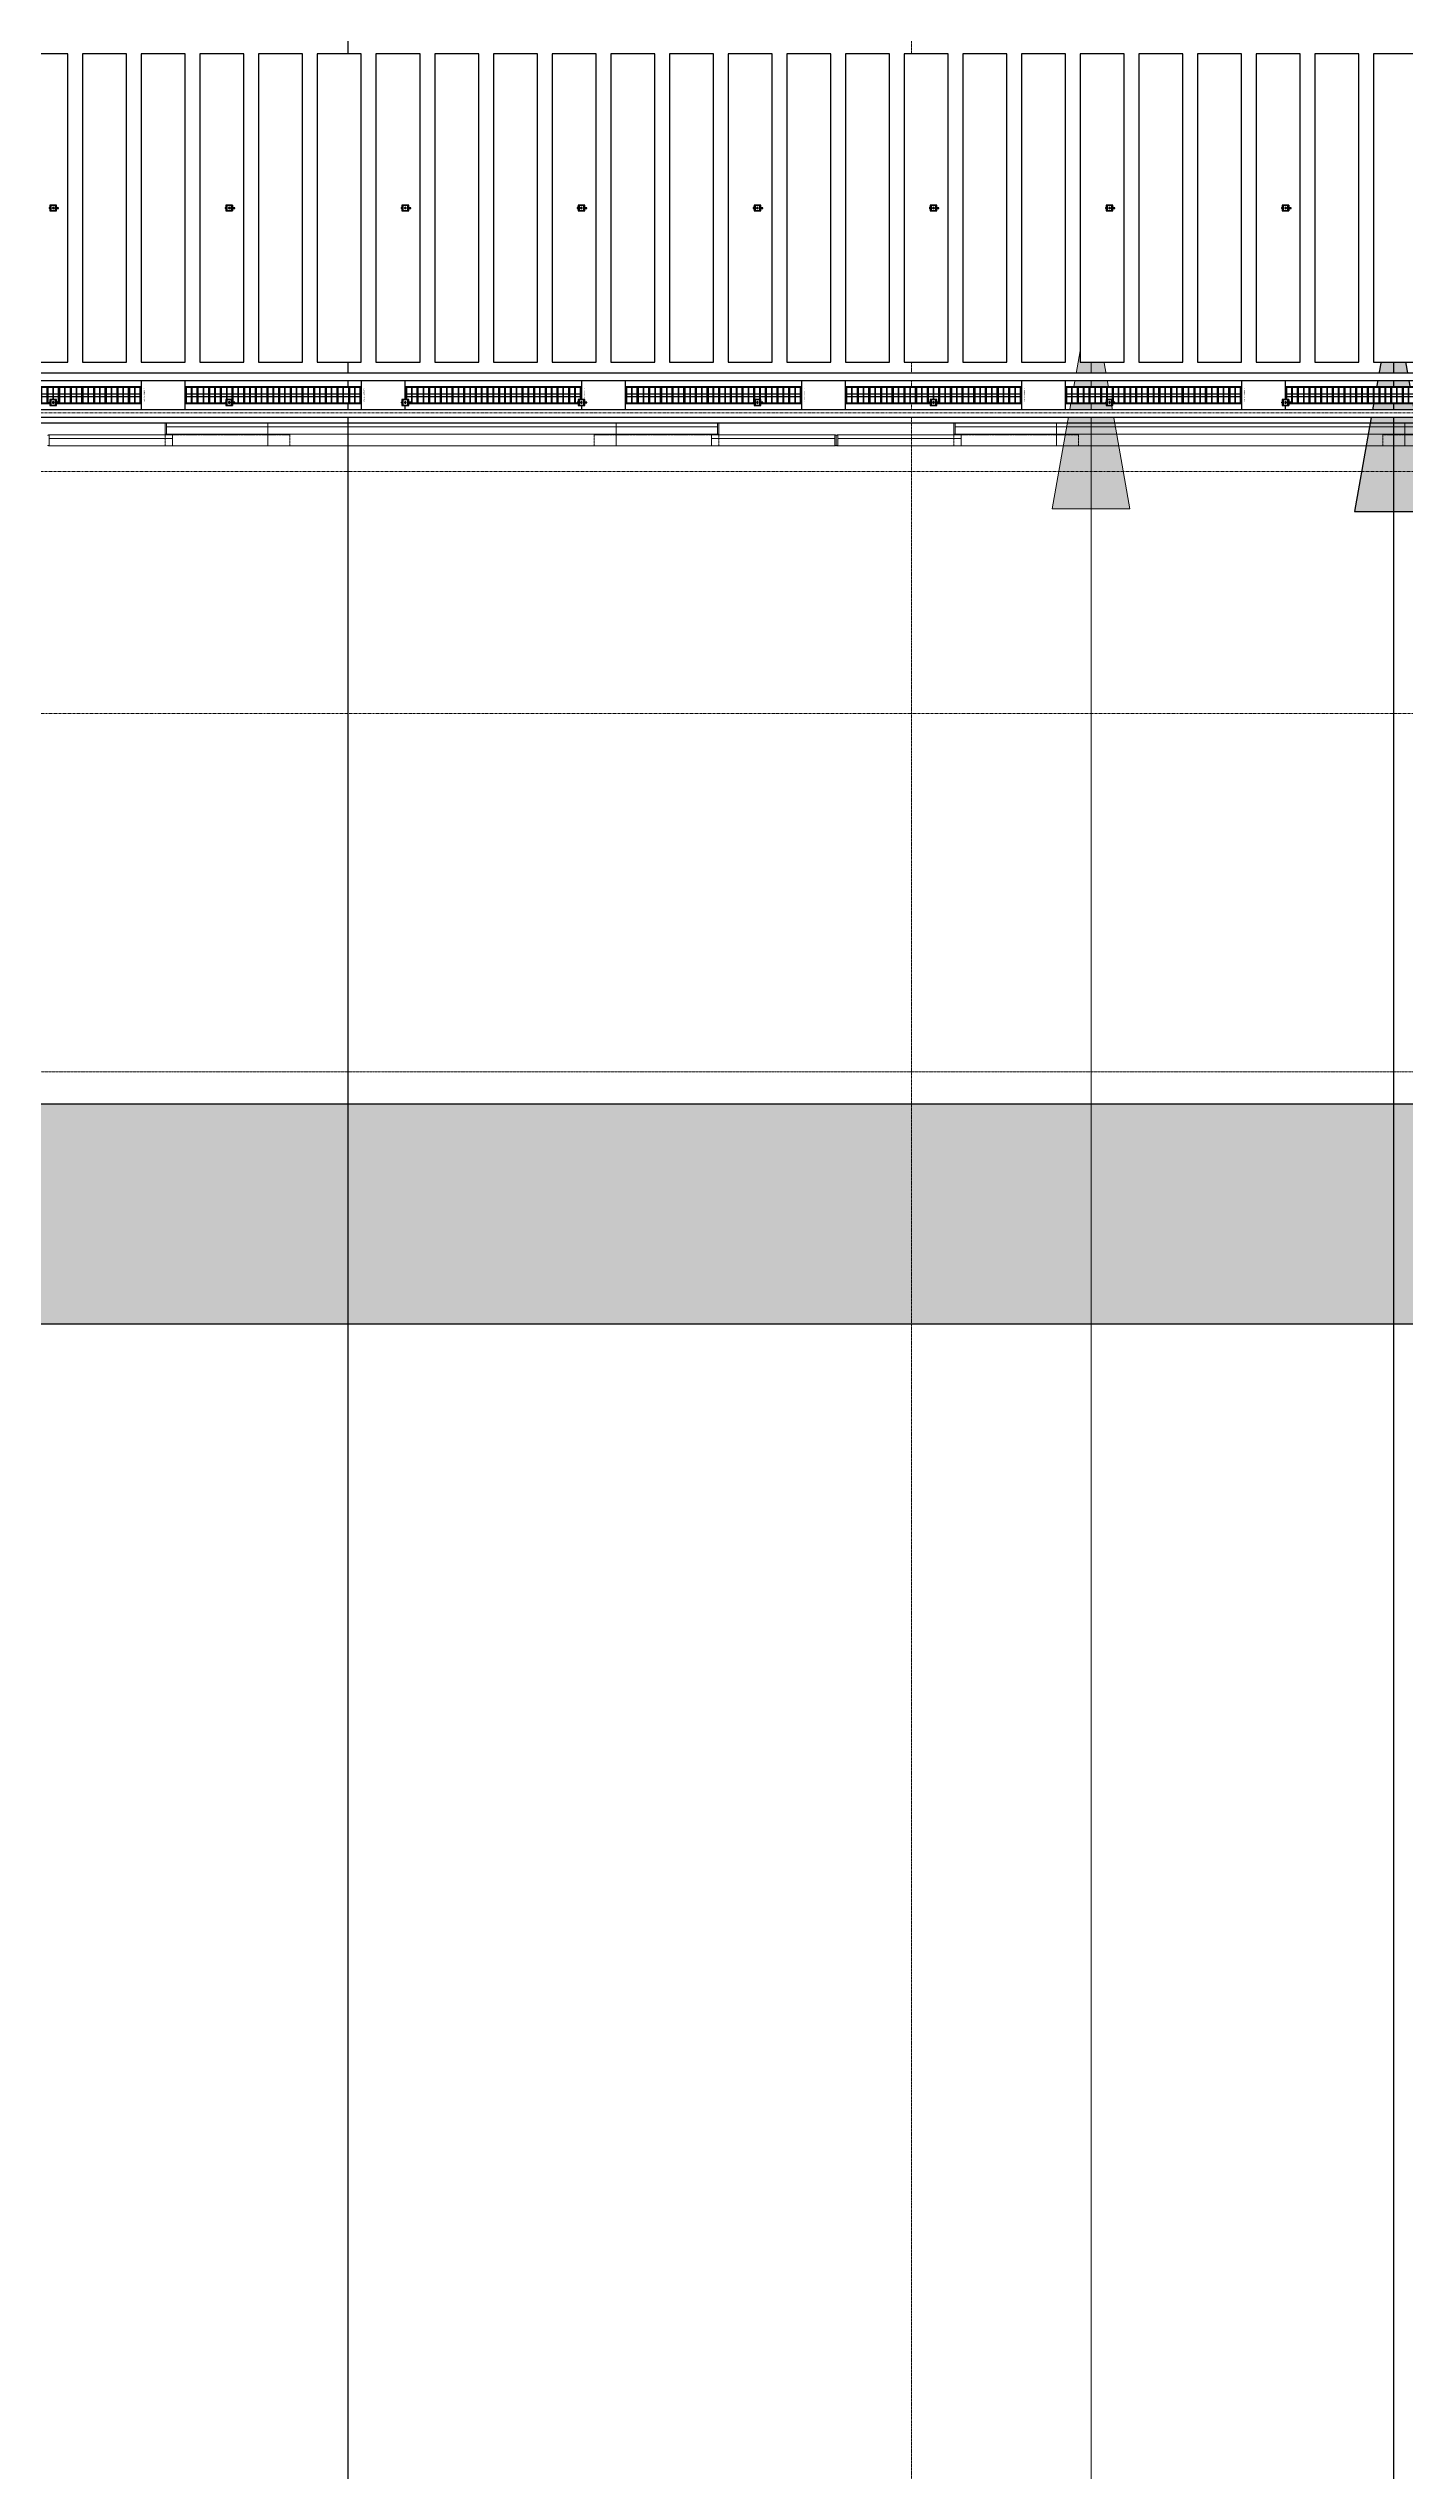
# Model space of a CAD drawing. Header units: millimetres. Extents: x -962357 to -591296, y -195428 to 59420.
# Drawn here: x -830363 to -821113, y -13859 to 2652 of the extents above; entities that cross this region are included whole.
import ezdxf
from ezdxf.enums import TextEntityAlignment as Align

# ---------------------------------------------------------------- set-up
doc = ezdxf.new("R2010")
doc.units = ezdxf.units.MM
for name, pattern in [('ACAD_ISO02W100', [15, 12, -3]), ('DASH', [6.35, 3.175, -3.175]), ('DPA_Grid _ Level 100', [10, 5.5, -1.6, 1.3, -1.6]), ('DPA_Hidden 500', [1.4, 0.8, -0.6])]:
    doc.linetypes.add(name, pattern=pattern)
for name, color, linetype in [('000 - CSD_PL_001 - ASCESSORIES', 251, 'Continuous'), ('000 - H A T C H', 8, 'Continuous'), ('000 - WIPEOUT', 250, 'Continuous'), ('001 - ASCESSORIES', 251, 'Continuous'), ('008 - LIGHTING', 1, 'Continuous'), ('A04_TUBE SERIES', 2, 'Continuous'), ('A11_ALU.SOLID SHEET', 2, 'Continuous')]:
    doc.layers.add(name, color=color, linetype=linetype)
for name, color, linetype, lineweight in [('A-ANNO-NOTE', 3, 'Continuous', 25), ('A-FLOR-E', 2, 'Continuous', 9), ('A-GENM', 1, 'Continuous', 9), ('A-GENM-HDLN', 2, 'DPA_Hidden 500', 9), ('A-ROOM-IDEN', 3, 'Continuous', 25), ('A-WALL', 5, 'Continuous', 9), ('A-WALL-PATT', 1, 'Continuous', 9), ('G-ANNO-TEXT', 3, 'Continuous', 9), ('Q-SPCQ', 2, 'Continuous', 9), ('Q-SPCQ-HDLN', 2, 'DASH', 9), ('S-GRID', 251, 'Continuous', 9)]:
    doc.layers.add(name, color=color, linetype=linetype, lineweight=lineweight)
doc.layers.get('000 - CSD_PL_001 - ASCESSORIES').off()

# ---------------------------------------------------------------- blocks, each defined once
blk = doc.blocks.new('*U634')
at = {"color": 1}
blk.add_wipeout([(600, -60), (-600, -60), (-600, 60), (600, 60)], dxfattribs=at).dxf.layer = '000 - WIPEOUT'
at = {"layer": '001 - ASCESSORIES', "color": 0}
blk.add_lwpolyline([(600, -60), (-600, -60), (-600, 60), (600, 60)], close=True, dxfattribs=at)
at = {"layer": '001 - ASCESSORIES'}
for points in [[(-593, -55), (-598, -55), (-598, 55), (-593, 55)], [(595, -55), (-595, -55), (-595, 55), (595, 55)], [(-559, -55), (-554, -55), (-554, 55), (-559, 55)], [(-514, -55), (-519, -55), (-519, 55), (-514, 55)], [(-479, -55), (-474, -55), (-474, 55), (-479, 55)], [(-435, -55), (-440, -55), (-440, 55), (-435, 55)], [(-400, -55), (-395, -55), (-395, 55), (-400, 55)], [(-355, -55), (-360, -55), (-360, 55), (-355, 55)], [(-320, -55), (-315, -55), (-315, 55), (-320, 55)], [(-276, -55), (-281, -55), (-281, 55), (-276, 55)], [(-241, -55), (-236, -55), (-236, 55), (-241, 55)], [(-196, -55), (-201, -55), (-201, 55), (-196, 55)], [(-161, -55), (-156, -55), (-156, 55), (-161, 55)], [(-117, -55), (-122, -55), (-122, 55), (-117, 55)], [(-82, -55), (-77, -55), (-77, 55), (-82, 55)], [(-37, -55), (-42, -55), (-42, 55), (-37, 55)], [(-3, -55), (3, -55), (3, 55), (-3, 55)], [(42, -55), (37, -55), (37, 55), (42, 55)], [(77, -55), (82, -55), (82, 55), (77, 55)], [(122, -55), (117, -55), (117, 55), (122, 55)], [(156, -55), (161, -55), (161, 55), (156, 55)], [(201, -55), (196, -55), (196, 55), (201, 55)], [(236, -55), (241, -55), (241, 55), (236, 55)], [(281, -55), (276, -55), (276, 55), (281, 55)], [(315, -55), (320, -55), (320, 55), (315, 55)], [(360, -55), (355, -55), (355, 55), (360, 55)], [(395, -55), (400, -55), (400, 55), (395, 55)], [(440, -55), (435, -55), (435, 55), (440, 55)], [(474, -55), (479, -55), (479, 55), (474, 55)], [(519, -55), (514, -55), (514, 55), (519, 55)], [(554, -55), (559, -55), (559, 55), (554, 55)], [(598, -55), (593, -55), (593, 55), (598, 55)]]:
    blk.add_lwpolyline(points, close=True, dxfattribs=at)
for points in [[(-593, 10), (-559, 10)], [(-554, 10), (-519, 10)], [(-514, 10), (-479, 10)], [(-474, 10), (-440, 10)], [(-435, 10), (-400, 10)], [(-395, 10), (-360, 10)], [(-355, 10), (-320, 10)], [(-315, 10), (-281, 10)], [(-276, 10), (-241, 10)], [(-236, 10), (-201, 10)], [(-196, 10), (-161, 10)], [(-156, 10), (-122, 10)], [(-117, 10), (-82, 10)], [(-77, 10), (-42, 10)], [(-37, 10), (-3, 10)], [(3, 10), (37, 10)], [(42, 10), (77, 10)], [(82, 10), (117, 10)], [(122, 10), (156, 10)], [(161, 10), (196, 10)], [(201, 10), (236, 10)], [(241, 10), (276, 10)], [(281, 10), (315, 10)], [(320, 10), (355, 10)], [(360, 10), (395, 10)], [(400, 10), (435, 10)], [(440, 10), (474, 10)], [(479, 10), (514, 10)], [(519, 10), (554, 10)], [(559, 10), (593, 10)], [(-593, -10), (-559, -10)], [(-554, -10), (-519, -10)], [(-514, -10), (-479, -10)], [(-474, -10), (-440, -10)], [(-435, -10), (-400, -10)], [(-395, -10), (-360, -10)], [(-355, -10), (-320, -10)], [(-315, -10), (-281, -10)], [(-276, -10), (-241, -10)], [(-236, -10), (-201, -10)], [(-196, -10), (-161, -10)], [(-156, -10), (-122, -10)], [(-117, -10), (-82, -10)], [(-77, -10), (-42, -10)], [(-37, -10), (-3, -10)], [(3, -10), (37, -10)], [(42, -10), (77, -10)], [(82, -10), (117, -10)], [(122, -10), (156, -10)], [(161, -10), (196, -10)], [(201, -10), (236, -10)], [(241, -10), (276, -10)], [(281, -10), (315, -10)], [(320, -10), (355, -10)], [(360, -10), (395, -10)], [(400, -10), (435, -10)], [(440, -10), (474, -10)], [(479, -10), (514, -10)], [(519, -10), (554, -10)], [(559, -10), (593, -10)]]:
    blk.add_lwpolyline(points, dxfattribs=at)
blk = doc.blocks.new('*U500')
at = {"layer": 'A11_ALU.SOLID SHEET', "color": 0}
blk.add_lwpolyline([(300, -98.8), (300, 98.8), (0, 98.8), (0, -98.8)], close=True, dxfattribs=at)
at = {"layer": 'Defpoints', "color": 250}
blk.add_point((0, 0), dxfattribs=at)
blk.add_text('AL.SHEET-HAT-TYPE-R', height=6, rotation=270, dxfattribs=at).set_placement((15, 0), align=Align.BOTTOM_CENTER)
blk = doc.blocks.new('*U632')
blk.add_wipeout([(-25, 0), (25, 0), (25, 67400), (-25, 67400)]).dxf.layer = '000 - WIPEOUT'
at = {"layer": 'A04_TUBE SERIES', "color": 0}
blk.add_lwpolyline([(-25, 0), (25, 0), (25, 67400), (-25, 67400)], close=True, dxfattribs=at)
blk.add_attdef('EXTR.OVL-LENGTH_', (-25, -59), '', height=5)
blk = doc.blocks.new('*U633')
blk.add_wipeout([(-25, 0), (25, 0), (25, 67400), (-25, 67400)]).dxf.layer = '000 - WIPEOUT'
at = {"layer": 'A04_TUBE SERIES', "color": 0}
blk.add_lwpolyline([(-25, 0), (25, 0), (25, 67400), (-25, 67400)], close=True, dxfattribs=at)
blk.add_attdef('EXTR.OVL-LENGTH_', (-25, -59), '', height=5)
blk = doc.blocks.new('*U614')
at = {"color": 3}
for points in [[(-1050, 12350), (1050, 12350), (1050, 12050), (-1050, 12050)], [(-1050, 11950), (1050, 11950), (1050, 11650), (-1050, 11650)], [(-1050, 11550), (1050, 11550), (1050, 11250), (-1050, 11250)], [(-1050, 11150), (1050, 11150), (1050, 10850), (-1050, 10850)], [(-1050, 10750), (1050, 10750), (1050, 10450), (-1050, 10450)], [(-1050, 10350), (1050, 10350), (1050, 10050), (-1050, 10050)], [(-1050, 9950), (1050, 9950), (1050, 9650), (-1050, 9650)], [(-1050, 9550), (1050, 9550), (1050, 9250), (-1050, 9250)], [(-1050, 9150), (1050, 9150), (1050, 8850), (-1050, 8850)], [(-1050, 8750), (1050, 8750), (1050, 8450), (-1050, 8450)], [(-1050, 8350), (1050, 8350), (1050, 8050), (-1050, 8050)], [(-1050, 7950), (1050, 7950), (1050, 7650), (-1050, 7650)], [(-1050, 7550), (1050, 7550), (1050, 7250), (-1050, 7250)], [(-1050, 7150), (1050, 7150), (1050, 6850), (-1050, 6850)], [(-1050, 6750), (1050, 6750), (1050, 6450), (-1050, 6450)], [(-1050, 6350), (1050, 6350), (1050, 6050), (-1050, 6050)], [(-1050, 5950), (1050, 5950), (1050, 5650), (-1050, 5650)], [(-1050, 5550), (1050, 5550), (1050, 5250), (-1050, 5250)], [(-1050, 5150), (1050, 5150), (1050, 4850), (-1050, 4850)], [(-1050, 4750), (1050, 4750), (1050, 4450), (-1050, 4450)], [(-1050, 4350), (1050, 4350), (1050, 4050), (-1050, 4050)], [(-1050, 3950), (1050, 3950), (1050, 3650), (-1050, 3650)], [(-1050, 3550), (1050, 3550), (1050, 3250), (-1050, 3250)], [(-1050, 3150), (1050, 3150), (1050, 2850), (-1050, 2850)]]:
    blk.add_wipeout(points, dxfattribs=at).dxf.layer = '000 - WIPEOUT'
at = {"layer": 'A11_ALU.SOLID SHEET', "color": 0, "linetype": 'ByBlock'}
for points in [[(-1050, 12050), (1050, 12050), (1050, 12350), (-1050, 12350)], [(-1050, 11650), (1050, 11650), (1050, 11950), (-1050, 11950)], [(-1050, 11250), (1050, 11250), (1050, 11550), (-1050, 11550)], [(-1050, 10850), (1050, 10850), (1050, 11150), (-1050, 11150)], [(-1050, 10450), (1050, 10450), (1050, 10750), (-1050, 10750)], [(-1050, 10050), (1050, 10050), (1050, 10350), (-1050, 10350)], [(-1050, 9650), (1050, 9650), (1050, 9950), (-1050, 9950)], [(-1050, 9250), (1050, 9250), (1050, 9550), (-1050, 9550)], [(-1050, 8850), (1050, 8850), (1050, 9150), (-1050, 9150)], [(-1050, 8450), (1050, 8450), (1050, 8750), (-1050, 8750)], [(-1050, 8050), (1050, 8050), (1050, 8350), (-1050, 8350)], [(-1050, 7650), (1050, 7650), (1050, 7950), (-1050, 7950)], [(-1050, 7250), (1050, 7250), (1050, 7550), (-1050, 7550)], [(-1050, 6850), (1050, 6850), (1050, 7150), (-1050, 7150)], [(-1050, 6450), (1050, 6450), (1050, 6750), (-1050, 6750)], [(-1050, 6050), (1050, 6050), (1050, 6350), (-1050, 6350)], [(-1050, 5650), (1050, 5650), (1050, 5950), (-1050, 5950)], [(-1050, 5250), (1050, 5250), (1050, 5550), (-1050, 5550)], [(-1050, 4850), (1050, 4850), (1050, 5150), (-1050, 5150)], [(-1050, 4450), (1050, 4450), (1050, 4750), (-1050, 4750)], [(-1050, 4050), (1050, 4050), (1050, 4350), (-1050, 4350)], [(-1050, 3650), (1050, 3650), (1050, 3950), (-1050, 3950)], [(-1050, 3250), (1050, 3250), (1050, 3550), (-1050, 3550)], [(-1050, 2850), (1050, 2850), (1050, 3150), (-1050, 3150)]]:
    blk.add_lwpolyline(points, close=True, dxfattribs=at)
blk = doc.blocks.new('*U5836')
blk.add_lwpolyline([(-107450, -550), (27650, -550), (27650, -3480), (-107450, -3480)], close=True)
at = {"layer": 'A11_ALU.SOLID SHEET', "color": 1}
for p in [(-85050, -3290), (-83550, -3290), (-82050, -3290), (-80550, -3290), (-79050, -3290), (-77550, -3290)]:
    blk.add_blockref('*U500', p, dxfattribs=at)
at = {"layer": '008 - LIGHTING'}
for p in [(-85650, -3290), (-84150, -3290), (-82650, -3290), (-81150, -3290), (-79650, -3290), (-78150, -3290), (-76650, -3290)]:
    blk.add_blockref('*U634', p, dxfattribs=at)
for p in [(-85650, -3290), (-84150, -3290), (-82650, -3290), (-81150, -3290), (-79650, -3290), (-78150, -3290), (-76650, -3290)]:
    blk.add_blockref('*U634', p, dxfattribs=at)
for p in [(-85650, -3290), (-84150, -3290), (-82650, -3290), (-81150, -3290), (-79650, -3290), (-78150, -3290), (-76650, -3290)]:
    blk.add_blockref('*U634', p, dxfattribs=at)
at = {"layer": 'A04_TUBE SERIES', "linetype": 'ByBlock', "rotation": 270}
for name, p in [('*U632', (-107350, -3165)), ('*U633', (-107350, -3415))]:
    blk.add_blockref(name, p, dxfattribs=at)
at = {"layer": 'A11_ALU.SOLID SHEET', "linetype": 'ByBlock', "rotation": 90}
blk.add_blockref('*U614', (-73500, -2015), dxfattribs=at)
blk = doc.blocks.new('DPA_Speciality_PlatformScreenDoor - Length_135300-12767973-4180-01 LOWER PLATFORM LEVEL - REFLECTED CEILING PLAN')
at = {"layer": 'A-GENM'}
for p, q in [((105240.3, -330), (105364.1, -330)), ((105251.9, -330), (105304, -330)), ((105300.4, -330), (105353.5, -330)), ((107462.5, -250), (107652.6, -250)), ((107652.6, -250), (107462.5, -250)), ((107557.5, -250), (107467.5, -250)), ((107467.5, -250), (107557.5, -250)), ((107567.5, -250), (107657.5, -250)), ((107657.5, -250), (107567.5, -250)), ((108357.5, -250), (108267.5, -250)), ((108267.5, -250), (108357.5, -250)), ((108462.5, -250), (108272.4, -250)), ((108272.4, -250), (108462.5, -250)), ((108367.5, -250), (108457.5, -250)), ((108457.5, -250), (108367.5, -250)), ((109015.3, -330), (109139.1, -330)), ((109025.9, -330), (109079, -330)), ((109075.4, -330), (109128.5, -330)), ((110615.3, -330), (110739.1, -330)), ((110625.9, -330), (110679, -330)), ((110675.4, -330), (110728.5, -330)), ((112837.5, -250), (113027.6, -250)), ((113027.6, -250), (112837.5, -250)), ((112932.5, -250), (112842.5, -250)), ((112842.5, -250), (112932.5, -250)), ((112942.5, -250), (113032.5, -250)), ((113032.5, -250), (112942.5, -250))]:
    blk.add_line(p, q, dxfattribs=at)
at = {"layer": 'A-GENM-HDLN'}
for p, q in [((103387.5, -175), (104237.5, -175)), ((103387.5, -250), (104237.5, -250)), ((104237.5, -250), (104237.5, -175)), ((106312.5, -250), (106312.5, -175)), ((107162.5, -175), (106312.5, -175)), ((107162.5, -250), (106312.5, -250)), ((107162.5, -175), (107162.5, -250)), ((108762.5, -175), (108762.5, -250)), ((108762.5, -175), (109612.5, -175)), ((108762.5, -250), (109612.5, -250)), ((109612.5, -250), (109612.5, -175)), ((111687.5, -250), (111687.5, -175)), ((112537.5, -175), (111687.5, -175)), ((112537.5, -250), (111687.5, -250)), ((112537.5, -175), (112537.5, -250))]:
    blk.add_line(p, q, dxfattribs=at)
at = {"layer": 'Q-SPCQ', "linetype": 'DASH'}
blk.add_line((1000, 1650), (134300, 1650), dxfattribs=at)
at = {"layer": 'Q-SPCQ'}
for p, q in [((103387.5, -175), (104087.5, -175)), ((103387.5, -330), (104087.5, -330)), ((104087.5, -255), (103397.5, -255)), ((103397.5, -255), (104087.5, -255)), ((104087.5, -305), (103397.5, -305)), ((104087.5, -305), (103397.5, -305)), ((103397.5, -305), (104087.5, -305)), ((103397.5, -330), (104087.5, -330)), ((104077.5, -305), (104087.5, -305)), ((104087.5, -330), (104077.5, -330)), ((104087.5, -175), (104087.5, -330)), ((104087.5, -175), (106462.5, -175)), ((104087.5, -330), (104087.5, -175)), ((104087.5, -200), (104087.5, -187.5)), ((104087.5, -187.5), (104087.5, -200)), ((104087.5, -305), (104087.5, -200)), ((104087.5, -200), (104087.5, -305)), ((106462.5, -255), (104087.5, -255)), ((104087.5, -255), (106462.5, -255)), ((104087.5, -255), (104087.5, -305)), ((104087.5, -255), (104087.5, -305)), ((104087.5, -305), (104087.5, -255)), ((104087.5, -255), (104087.5, -305)), ((104087.5, -317.5), (104087.5, -305)), ((106462.5, -305), (104087.5, -305)), ((104087.5, -305), (104097.5, -305)), ((104087.5, -330), (104087.5, -305)), ((104087.5, -305), (104087.5, -330)), ((106462.5, -305), (104087.5, -305)), ((104087.5, -305), (106462.5, -305)), ((104087.5, -305), (104087.5, -317.5)), ((104087.5, -330), (104087.5, -305)), ((104087.5, -305), (104087.5, -330)), ((104087.5, -330), (106462.5, -330)), ((104097.5, -330), (104087.5, -330)), ((104087.5, -330), (106462.5, -330)), ((104097.5, -305), (106452.5, -305)), ((104097.5, -305), (106452.5, -305)), ((106452.5, -305), (104097.5, -305)), ((106452.5, -330), (104097.5, -330)), ((104097.5, -330), (106452.5, -330)), ((106452.5, -330), (104097.5, -330)), ((106412.5, -255), (104137.5, -255)), ((104137.5, -255), (106412.5, -255)), ((106412.5, -305), (104137.5, -305)), ((104137.5, -305), (106412.5, -305)), ((104147.5, -255), (106402.5, -255)), ((106402.5, -255), (104147.5, -255)), ((106402.5, -305), (104147.5, -305)), ((104147.5, -305), (106402.5, -305)), ((106402.5, -305), (104147.5, -305)), ((104147.5, -305), (106402.5, -305)), ((104147.5, -305), (106402.5, -305)), ((106402.5, -305), (104147.5, -305)), ((106402.5, -330), (104147.5, -330)), ((104147.5, -330), (106402.5, -330)), ((106402.5, -330), (104147.5, -330)), ((104147.5, -330), (106402.5, -330)), ((106452.5, -305), (106462.5, -305)), ((106462.5, -330), (106452.5, -330)), ((106462.5, -175), (106462.5, -330)), ((106462.5, -175), (107162.5, -175)), ((106462.5, -330), (106462.5, -175)), ((106462.5, -200), (106462.5, -187.5)), ((106462.5, -187.5), (106462.5, -200)), ((106462.5, -305), (106462.5, -200)), ((106462.5, -200), (106462.5, -305)), ((106462.5, -255), (107152.5, -255)), ((107152.5, -255), (106462.5, -255)), ((106462.5, -255), (106462.5, -305)), ((106462.5, -305), (106462.5, -255)), ((106462.5, -305), (106462.5, -255)), ((106462.5, -255), (106462.5, -305)), ((106462.5, -317.5), (106462.5, -305)), ((106462.5, -305), (106472.5, -305)), ((107152.5, -305), (106462.5, -305)), ((106462.5, -305), (106462.5, -330)), ((106462.5, -330), (106462.5, -305)), ((106462.5, -305), (107152.5, -305)), ((107152.5, -305), (106462.5, -305)), ((106462.5, -305), (106462.5, -317.5)), ((106462.5, -330), (106462.5, -305)), ((106462.5, -305), (106462.5, -330)), ((106462.5, -330), (107162.5, -330)), ((106462.5, -330), (107152.5, -330)), ((106472.5, -330), (106462.5, -330)), ((106472.5, -305), (107152.5, -305)), ((107152.5, -305), (106472.5, -305)), ((106472.5, -305), (107152.5, -305)), ((107152.5, -330), (106472.5, -330)), ((107152.5, -330), (106472.5, -330)), ((106472.5, -330), (107152.5, -330)), ((106512.5, -255), (107102.5, -255)), ((107102.5, -255), (106512.5, -255)), ((106512.5, -305), (107102.5, -305)), ((107102.5, -305), (106512.5, -305)), ((107102.5, -255), (106522.5, -255)), ((106522.5, -255), (107102.5, -255)), ((106522.5, -305), (107102.5, -305)), ((107102.5, -305), (106522.5, -305)), ((106522.5, -305), (107102.5, -305)), ((107102.5, -305), (106522.5, -305)), ((107102.5, -305), (106522.5, -305)), ((106522.5, -305), (107102.5, -305)), ((106522.5, -330), (107102.5, -330)), ((107102.5, -330), (106522.5, -330)), ((106522.5, -330), (107102.5, -330)), ((107102.5, -330), (106522.5, -330)), ((107112.5, -175), (107952.5, -175)), ((107952.5, -175), (107112.5, -175)), ((107112.5, -175), (107112.5, -225)), ((107112.5, -225), (107112.5, -175)), ((107952.5, -225), (107112.5, -225)), ((107112.5, -225), (107952.5, -225)), ((107112.5, -250), (107112.5, -225)), ((107112.5, -250), (107112.5, -225)), ((107952.5, -225), (107112.5, -225)), ((107112.5, -225), (107112.5, -250)), ((107112.5, -250), (107112.5, -225)), ((107112.5, -225), (107952.5, -225)), ((107112.5, -225), (107952.5, -225)), ((107952.5, -225), (107112.5, -225)), ((107952.5, -250), (107112.5, -250)), ((107112.5, -250), (107952.5, -250)), ((107112.5, -250), (107952.5, -250)), ((107952.5, -250), (107112.5, -250)), ((107922.5, -175), (107142.5, -175)), ((107142.5, -175), (107922.5, -175)), ((107142.5, -175), (107922.5, -175)), ((107922.5, -175), (107142.5, -175)), ((107142.5, -225), (107922.5, -225)), ((107922.5, -225), (107142.5, -225)), ((107922.5, -225), (107142.5, -225)), ((107142.5, -225), (107922.5, -225)), ((107152.5, -255), (107152.5, -330)), ((107162.5, -255), (107152.5, -255)), ((107152.5, -255), (107162.5, -255)), ((107152.5, -330), (107152.5, -255)), ((107152.5, -305), (107152.5, -255)), ((107152.5, -305), (107152.5, -255)), ((107152.5, -330), (107152.5, -305)), ((107152.5, -330), (107152.5, -305)), ((107152.5, -305), (107152.5, -330)), ((107152.5, -330), (107152.5, -305)), ((107152.5, -330), (107162.5, -330)), ((107162.5, -330), (107152.5, -330)), ((107162.5, -225), (107902.5, -225)), ((107902.5, -225), (107162.5, -225)), ((107162.5, -225), (107902.5, -225)), ((107902.5, -225), (107162.5, -225)), ((107162.5, -250), (107902.5, -250)), ((107902.5, -250), (107162.5, -250)), ((107162.5, -250), (107902.5, -250)), ((107902.5, -250), (107162.5, -250)), ((107162.5, -330), (107162.5, -250)), ((107162.5, -250), (107162.5, -305)), ((107162.5, -330), (107162.5, -255)), ((107162.5, -255), (107162.5, -330)), ((107162.5, -305), (107162.5, -317.5)), ((107952.5, -225), (107952.5, -175)), ((107952.5, -225), (107952.5, -175)), ((107952.5, -180), (107952.5, -245)), ((107952.5, -245), (107952.5, -180)), ((107952.5, -225), (107952.5, -250)), ((107952.5, -250), (107952.5, -225)), ((107952.5, -250), (107952.5, -225)), ((107952.5, -225), (107952.5, -250)), ((107962.5, -245), (107962.5, -180)), ((107962.5, -180), (107962.5, -245)), ((107962.5, -180), (107962.5, -245)), ((107962.5, -245), (107962.5, -180)), ((108812.5, -175), (107972.5, -175)), ((107972.5, -175), (108812.5, -175)), ((107972.5, -175), (107972.5, -225)), ((107972.5, -175), (107972.5, -225)), ((107972.5, -245), (107972.5, -180)), ((107972.5, -180), (107972.5, -245)), ((107972.5, -225), (108812.5, -225)), ((108812.5, -225), (107972.5, -225)), ((107972.5, -250), (107972.5, -225)), ((107972.5, -225), (107972.5, -250)), ((108812.5, -225), (107972.5, -225)), ((107972.5, -225), (107972.5, -250)), ((107972.5, -250), (107972.5, -225)), ((107972.5, -225), (108812.5, -225)), ((108812.5, -225), (107972.5, -225)), ((107972.5, -225), (108812.5, -225)), ((107972.5, -250), (108812.5, -250)), ((108812.5, -250), (107972.5, -250)), ((107972.5, -250), (108812.5, -250)), ((108812.5, -250), (107972.5, -250)), ((108002.5, -175), (108782.5, -175)), ((108782.5, -175), (108002.5, -175)), ((108782.5, -175), (108002.5, -175)), ((108002.5, -175), (108782.5, -175)), ((108782.5, -225), (108002.5, -225)), ((108002.5, -225), (108782.5, -225)), ((108002.5, -225), (108782.5, -225)), ((108782.5, -225), (108002.5, -225)), ((108762.5, -225), (108022.5, -225)), ((108022.5, -225), (108762.5, -225)), ((108762.5, -225), (108022.5, -225)), ((108022.5, -225), (108762.5, -225)), ((108762.5, -250), (108022.5, -250)), ((108022.5, -250), (108762.5, -250)), ((108762.5, -250), (108022.5, -250)), ((108022.5, -250), (108762.5, -250)), ((108762.5, -175), (109462.5, -175)), ((108762.5, -305), (108762.5, -250)), ((108762.5, -250), (108762.5, -330)), ((108772.5, -255), (108762.5, -255)), ((108762.5, -255), (108762.5, -330)), ((108762.5, -330), (108762.5, -255)), ((108762.5, -255), (108772.5, -255)), ((108762.5, -317.5), (108762.5, -305)), ((108762.5, -330), (109462.5, -330)), ((108762.5, -330), (108772.5, -330)), ((108772.5, -330), (108762.5, -330)), ((108772.5, -330), (108772.5, -255)), ((108772.5, -255), (108772.5, -330)), ((109462.5, -255), (108772.5, -255)), ((108772.5, -255), (109462.5, -255)), ((108772.5, -255), (108772.5, -305)), ((108772.5, -255), (108772.5, -305)), ((109462.5, -305), (108772.5, -305)), ((108772.5, -305), (109452.5, -305)), ((108772.5, -305), (108772.5, -330)), ((108772.5, -305), (108772.5, -330)), ((108772.5, -305), (109452.5, -305)), ((109452.5, -305), (108772.5, -305)), ((108772.5, -330), (108772.5, -305)), ((108772.5, -305), (108772.5, -330)), ((109462.5, -305), (108772.5, -305)), ((108772.5, -305), (109462.5, -305)), ((109452.5, -330), (108772.5, -330)), ((108772.5, -330), (109462.5, -330)), ((108772.5, -330), (109452.5, -330)), ((109452.5, -330), (108772.5, -330)), ((108812.5, -225), (108812.5, -175)), ((108812.5, -175), (108812.5, -225)), ((108812.5, -225), (108812.5, -250)), ((108812.5, -225), (108812.5, -250)), ((108812.5, -250), (108812.5, -225)), ((108812.5, -225), (108812.5, -250)), ((108822.5, -255), (109402.5, -255)), ((109402.5, -255), (108822.5, -255)), ((109412.5, -255), (108822.5, -255)), ((108822.5, -255), (109412.5, -255)), ((109402.5, -305), (108822.5, -305)), ((108822.5, -305), (109402.5, -305)), ((109402.5, -305), (108822.5, -305)), ((108822.5, -305), (109402.5, -305)), ((109412.5, -305), (108822.5, -305)), ((108822.5, -305), (109412.5, -305)), ((108822.5, -305), (109402.5, -305)), ((109402.5, -305), (108822.5, -305)), ((109402.5, -330), (108822.5, -330)), ((108822.5, -330), (109402.5, -330)), ((109402.5, -330), (108822.5, -330)), ((108822.5, -330), (109402.5, -330)), ((109452.5, -305), (109462.5, -305)), ((109462.5, -330), (109452.5, -330)), ((109462.5, -175), (109462.5, -330)), ((109462.5, -175), (111837.5, -175)), ((109462.5, -330), (109462.5, -175)), ((109462.5, -200), (109462.5, -187.5)), ((109462.5, -187.5), (109462.5, -200)), ((109462.5, -305), (109462.5, -200)), ((109462.5, -200), (109462.5, -305)), ((111837.5, -255), (109462.5, -255)), ((109462.5, -255), (111837.5, -255)), ((109462.5, -255), (109462.5, -305)), ((109462.5, -255), (109462.5, -305)), ((109462.5, -305), (109462.5, -255)), ((109462.5, -255), (109462.5, -305)), ((109462.5, -317.5), (109462.5, -305)), ((111837.5, -305), (109462.5, -305)), ((109462.5, -305), (109472.5, -305)), ((109462.5, -330), (109462.5, -305)), ((109462.5, -305), (109462.5, -330)), ((111837.5, -305), (109462.5, -305)), ((109462.5, -305), (111837.5, -305)), ((109462.5, -305), (109462.5, -317.5)), ((109462.5, -330), (109462.5, -305)), ((109462.5, -305), (109462.5, -330)), ((109462.5, -330), (111837.5, -330)), ((109472.5, -330), (109462.5, -330)), ((109462.5, -330), (111837.5, -330)), ((109472.5, -305), (111827.5, -305)), ((109472.5, -305), (111827.5, -305)), ((111827.5, -305), (109472.5, -305)), ((111827.5, -330), (109472.5, -330)), ((109472.5, -330), (111827.5, -330)), ((111827.5, -330), (109472.5, -330)), ((111787.5, -255), (109512.5, -255)), ((109512.5, -255), (111787.5, -255)), ((111787.5, -305), (109512.5, -305)), ((109512.5, -305), (111787.5, -305)), ((109522.5, -255), (111777.5, -255)), ((111777.5, -255), (109522.5, -255)), ((111777.5, -305), (109522.5, -305)), ((109522.5, -305), (111777.5, -305)), ((111777.5, -305), (109522.5, -305)), ((109522.5, -305), (111777.5, -305)), ((109522.5, -305), (111777.5, -305)), ((111777.5, -305), (109522.5, -305)), ((111777.5, -330), (109522.5, -330)), ((109522.5, -330), (111777.5, -330)), ((111777.5, -330), (109522.5, -330)), ((109522.5, -330), (111777.5, -330)), ((111827.5, -305), (111837.5, -305)), ((111837.5, -330), (111827.5, -330)), ((111837.5, -175), (111837.5, -330)), ((111837.5, -175), (112537.5, -175)), ((111837.5, -330), (111837.5, -175)), ((111837.5, -200), (111837.5, -187.5)), ((111837.5, -187.5), (111837.5, -200)), ((111837.5, -305), (111837.5, -200)), ((111837.5, -200), (111837.5, -305)), ((111837.5, -255), (112527.5, -255)), ((112527.5, -255), (111837.5, -255)), ((111837.5, -255), (111837.5, -305)), ((111837.5, -305), (111837.5, -255)), ((111837.5, -305), (111837.5, -255)), ((111837.5, -255), (111837.5, -305)), ((111837.5, -317.5), (111837.5, -305)), ((111837.5, -305), (111847.5, -305)), ((112527.5, -305), (111837.5, -305)), ((111837.5, -305), (111837.5, -330)), ((111837.5, -330), (111837.5, -305)), ((111837.5, -305), (112527.5, -305)), ((112527.5, -305), (111837.5, -305)), ((111837.5, -305), (111837.5, -317.5)), ((111837.5, -330), (111837.5, -305)), ((111837.5, -305), (111837.5, -330)), ((111837.5, -330), (112537.5, -330)), ((111837.5, -330), (112527.5, -330)), ((111847.5, -330), (111837.5, -330)), ((111847.5, -305), (112527.5, -305)), ((112527.5, -305), (111847.5, -305)), ((111847.5, -305), (112527.5, -305)), ((112527.5, -330), (111847.5, -330)), ((112527.5, -330), (111847.5, -330)), ((111847.5, -330), (112527.5, -330)), ((111887.5, -255), (112477.5, -255)), ((112477.5, -255), (111887.5, -255)), ((111887.5, -305), (112477.5, -305)), ((112477.5, -305), (111887.5, -305)), ((112477.5, -255), (111897.5, -255)), ((111897.5, -255), (112477.5, -255)), ((111897.5, -305), (112477.5, -305)), ((112477.5, -305), (111897.5, -305)), ((111897.5, -305), (112477.5, -305)), ((112477.5, -305), (111897.5, -305)), ((112477.5, -305), (111897.5, -305)), ((111897.5, -305), (112477.5, -305)), ((111897.5, -330), (112477.5, -330)), ((112477.5, -330), (111897.5, -330)), ((111897.5, -330), (112477.5, -330)), ((112477.5, -330), (111897.5, -330)), ((112487.5, -175), (113327.5, -175)), ((113327.5, -175), (112487.5, -175)), ((112487.5, -175), (112487.5, -225)), ((112487.5, -225), (112487.5, -175)), ((113327.5, -225), (112487.5, -225)), ((112487.5, -225), (113327.5, -225)), ((112487.5, -250), (112487.5, -225)), ((112487.5, -250), (112487.5, -225)), ((113327.5, -225), (112487.5, -225)), ((112487.5, -225), (112487.5, -250)), ((112487.5, -250), (112487.5, -225)), ((112487.5, -225), (113327.5, -225)), ((112487.5, -225), (113327.5, -225)), ((113327.5, -225), (112487.5, -225)), ((113327.5, -250), (112487.5, -250)), ((112487.5, -250), (113327.5, -250)), ((112487.5, -250), (113327.5, -250)), ((113327.5, -250), (112487.5, -250)), ((113297.5, -175), (112517.5, -175)), ((112517.5, -175), (113297.5, -175)), ((112517.5, -175), (113297.5, -175)), ((113297.5, -175), (112517.5, -175)), ((112517.5, -225), (113297.5, -225)), ((113297.5, -225), (112517.5, -225)), ((113297.5, -225), (112517.5, -225)), ((112517.5, -225), (113297.5, -225)), ((112527.5, -255), (112527.5, -330)), ((112537.5, -255), (112527.5, -255)), ((112527.5, -255), (112537.5, -255)), ((112527.5, -330), (112527.5, -255)), ((112527.5, -305), (112527.5, -255)), ((112527.5, -305), (112527.5, -255)), ((112527.5, -330), (112527.5, -305)), ((112527.5, -330), (112527.5, -305)), ((112527.5, -305), (112527.5, -330)), ((112527.5, -330), (112527.5, -305)), ((112527.5, -330), (112537.5, -330)), ((112537.5, -330), (112527.5, -330)), ((112537.5, -225), (113277.5, -225)), ((113277.5, -225), (112537.5, -225)), ((112537.5, -225), (113277.5, -225)), ((113277.5, -225), (112537.5, -225)), ((112537.5, -250), (113277.5, -250)), ((113277.5, -250), (112537.5, -250)), ((112537.5, -250), (113277.5, -250)), ((113277.5, -250), (112537.5, -250)), ((112537.5, -330), (112537.5, -250)), ((112537.5, -250), (112537.5, -305)), ((112537.5, -330), (112537.5, -255)), ((112537.5, -255), (112537.5, -330)), ((112537.5, -305), (112537.5, -317.5)), ((113327.5, -225), (113327.5, -175)), ((113327.5, -225), (113327.5, -175)), ((113327.5, -180), (113327.5, -245)), ((113327.5, -245), (113327.5, -180)), ((113327.5, -225), (113327.5, -250)), ((113327.5, -250), (113327.5, -225)), ((113327.5, -250), (113327.5, -225)), ((113327.5, -225), (113327.5, -250))]:
    blk.add_line(p, q, dxfattribs=at)
for centre, start, end in [((107957.5, -180), 360, 180), ((107957.5, -180), 0, 180), ((107957.5, -245), 180, 360), ((107957.5, -245), 180, 0), ((107967.5, -180), 0, 180), ((107967.5, -180), 0, 180), ((107967.5, -245), 180, 360), ((107967.5, -245), 180, 360), ((113332.5, -180), 0, 180), ((113332.5, -180), 0, 180), ((113332.5, -245), 180, 360), ((113332.5, -245), 180, 0)]:
    blk.add_arc(centre, 5, start, end, dxfattribs=at)
at = {"layer": 'Q-SPCQ-HDLN'}
for p, q in [((135200, 0), (-100, 0)), ((135200, -330), (-100, -330)), ((135200, -400), (-100, -400))]:
    blk.add_line(p, q, dxfattribs=at)
blk = doc.blocks.new('C-1-PP19-AR-4180-01-B_20250908-040939_EXDOWNLIGHT')
at = {"layer": 'Q-SPCQ', "rotation": 180}
blk.add_blockref('DPA_Speciality_PlatformScreenDoor - Length_135300-12767973-4180-01 LOWER PLATFORM LEVEL - REFLECTED CEILING PLAN', (27650, -3810), dxfattribs=at)
blk = doc.blocks.new('000 - ASSCESSORIES_FAMELINE_GALV.BRACKET_FITTING_L-PROFILE_BK-08_TOP_VIEW')
at = {"linetype": 'Continuous'}
blk.add_wipeout([(-17.5, 19), (-17.5, -16), (17.5, -16), (17.5, 19)], dxfattribs=at).dxf.layer = '000 - WIPEOUT'
at = {"layer": '001 - ASCESSORIES', "linetype": 'ByBlock'}
blk.add_lwpolyline([(-17.5, 19), (17.5, 19), (17.5, 16), (-17.5, 16)], close=True, dxfattribs=at)
at = {"layer": '001 - ASCESSORIES', "color": 0, "linetype": 'Continuous'}
blk.add_lwpolyline([(-17.5, 19), (-17.5, -16), (17.5, -16), (17.5, 19)], close=True, dxfattribs=at)
at = {"layer": '001 - ASCESSORIES'}
blk.add_circle((0, 0), 3.5, dxfattribs=at)
blk = doc.blocks.new('*U492')
at = {"layer": '001 - ASCESSORIES', "color": 0}
blk.add_blockref('000 - ASSCESSORIES_FAMELINE_GALV.BRACKET_FITTING_L-PROFILE_BK-08_TOP_VIEW', (0, 0), dxfattribs=at)
blk = doc.blocks.new('000 - DYNAMIC_VIEW_ASSCESSORIES_GALV.STUD_FULL_THREAD_1-4_TOP_VIEW')
at = {"layer": '000 - H A T C H'}
h = blk.add_hatch(color=250, dxfattribs=at)
h.dxf.hatch_style = 1
edge = h.paths.add_edge_path()
edge.add_arc((0, 0), 3.18, 0, 360)
at = {"layer": '001 - ASCESSORIES', "color": 0}
blk.add_circle((0, 0), 3.18, dxfattribs=at)
blk = doc.blocks.new('*U485')
at = {"layer": '001 - ASCESSORIES', "color": 0}
blk.add_blockref('000 - DYNAMIC_VIEW_ASSCESSORIES_GALV.STUD_FULL_THREAD_1-4_TOP_VIEW', (0, 0), dxfattribs=at)
blk = doc.blocks.new('000 - ASSCESSORIES_FAMELINE_GALV.BRACKET_FITTING_U-PROFILE_BK-07_TOP_VIEW')
at = {"linetype": 'Continuous'}
blk.add_wipeout([(20, -23), (20, 23), (-20, 23), (-20, -23)], dxfattribs=at).dxf.layer = '000 - WIPEOUT'
at = {"layer": '001 - ASCESSORIES', "linetype": 'ACAD_ISO02W100'}
for p, q in [((20, 21), (-20, 21)), ((20, -21), (-20, -21))]:
    blk.add_line(p, q, dxfattribs=at)
at = {"layer": '001 - ASCESSORIES', "color": 0, "linetype": 'Continuous'}
blk.add_lwpolyline([(20, -23), (20, 23), (-20, 23), (-20, -23)], close=True, dxfattribs=at)
at = {"layer": '001 - ASCESSORIES', "linetype": 'Continuous'}
blk.add_circle((0, 0), 3.5, dxfattribs=at)
blk = doc.blocks.new('*U489')
at = {"layer": '001 - ASCESSORIES', "color": 0, "linetype": 'ByBlock'}
blk.add_blockref('000 - ASSCESSORIES_FAMELINE_GALV.BRACKET_FITTING_U-PROFILE_BK-07_TOP_VIEW', (0, 0), dxfattribs=at)
blk = doc.blocks.new('*U281')
at = {"layer": '001 - ASCESSORIES', "color": 0}
blk.add_lwpolyline([(5, 0), (2, 4), (-2, 4), (-5, 0), (-2, -4), (2, -4)], close=True, dxfattribs=at)
at = {"layer": '001 - ASCESSORIES', "color": 8}
blk.add_circle((0, 0), 3.85, dxfattribs=at)
at = {"layer": '001 - ASCESSORIES', "color": 0}
blk.add_circle((0, 0), 2.6, dxfattribs=at)
blk = doc.blocks.new('*U639')
at = {"layer": '000 - CSD_PL_001 - ASCESSORIES', "color": 0, "rotation": 270}
blk.add_blockref('*U281', (0, 0), dxfattribs=at)
blk = doc.blocks.new('*U308')
at = {"layer": '001 - ASCESSORIES'}
blk.add_lwpolyline([(0, -4), (0, -2, -19.949874), (0, -2), (0, -4)], format="xyb", dxfattribs=at)
blk.add_arc((0, 0), 4.5, 273.1847, 266.8153, dxfattribs=at)
blk = doc.blocks.new('000 - ASSCESSORIES_SPRING_WASHER_M5_TOP_VIEW')
at = {"color": 6}
blk.add_blockref('*U308', (0, 0), dxfattribs=at)
blk = doc.blocks.new('*U641')
at = {"color": 6}
blk.add_blockref('000 - ASSCESSORIES_SPRING_WASHER_M5_TOP_VIEW', (0, 0), dxfattribs=at)
blk = doc.blocks.new('*U307')
at = {"layer": '001 - ASCESSORIES'}
blk.add_lwpolyline([(0, -6), (0, -2, -19.949874), (0, -2), (0, -6)], format="xyb", dxfattribs=at)
blk.add_arc((0, 0), 6, 273.1847, 266.8153, dxfattribs=at)
blk = doc.blocks.new('000 - ASSCESSORIES_WASHER_M5_TOP_VIEW')
at = {"color": 6}
blk.add_blockref('*U307', (0, 0), dxfattribs=at)
blk = doc.blocks.new('*U640')
at = {"color": 6}
blk.add_blockref('000 - ASSCESSORIES_WASHER_M5_TOP_VIEW', (0, 0), dxfattribs=at)
blk = doc.blocks.new('*U282')
at = {"color": 1}
for p, q in [((-3, 3), (3, 3)), ((-3, 0), (3, 0))]:
    blk.add_line(p, q, dxfattribs=at)
at = {"color": 0}
for points in [[(-2, 3, 0.249855), (-5, 3), (-5, 0, 0.249855), (-2, 0)], [(2, 3, 0.062432), (0, 3, 0.062432), (-2, 3), (-2, 0, 0.061701), (0, 0, 0.061701), (2, 0)], [(5, 3, 0.249855), (2, 3), (2, 0, 0.249855), (5, 0)]]:
    blk.add_lwpolyline(points, format="xyb", close=True, dxfattribs=at)
blk = doc.blocks.new('*U296')
at = {"layer": '000 - H A T C H'}
h = blk.add_hatch(dxfattribs=at)
h.set_pattern_fill('ANSI35', color=8, scale=4, angle=65)
h.set_pattern_definition([(110, (-0.5, 0), (-0.939693, -0.34202), []), (110, (-0.2012, 0.6409), (-0.939693, -0.34202), [1.25, -0.25, 0, -0.25])])
h.paths.add_polyline_path([(0, -2.5), (59.5, -2.5), (59.5, 2.5), (0, 2.5)])
at = {"color": 8}
blk.add_line((59.5, -2.5), (59.5, 2.5), dxfattribs=at)
at = {"color": 1}
blk.add_lwpolyline([(59.5, 2.5), (0, 2.5), (0, -2.5), (59.5, -2.5), (60, -2), (60, 2)], close=True, dxfattribs=at)
blk = doc.blocks.new('*U448')
at = {"layer": '000 - H A T C H'}
h = blk.add_hatch(color=250, dxfattribs=at)
h.dxf.hatch_style = 1
edge = h.paths.add_edge_path()
edge.add_line((0, -5), (-3, -5))
edge.add_arc((-1, -3), 2.45, 180, 208.0569, ccw=False)
edge.add_line((-4, -3), (-4, 0))
edge.add_arc((6, 0), 9.36, 179.9761, 180.0239, ccw=False)
edge.add_line((-4, 0), (-4, 0))
edge.add_arc((6, 0), 9.36, 179.9761, 180.0239, ccw=False)
edge.add_line((-3, 0), (-3, 3))
edge.add_arc((-1, 3), 2.45, 151.9431, 180, ccw=False)
edge.add_line((-3, 5), (0, 5))
edge.add_arc((-2, 3), 2.45, 360, 388.0569, ccw=False)
edge.add_line((0, 3), (0, -3))
edge.add_arc((-2, -3), 2.45, 331.9431, 360, ccw=False)
blk.add_blockref('*U296', (0, 0))
at = {"layer": '001 - ASCESSORIES', "rotation": 90}
blk.add_blockref('*U282', (0, 0), dxfattribs=at)
blk = doc.blocks.new('*U306')
blk.add_wipeout([(-6, 0.65), (6, 0.65), (6, -0.65), (-6, -0.65)]).dxf.layer = '000 - WIPEOUT'
at = {"layer": '001 - ASCESSORIES'}
blk.add_lwpolyline([(-6, 0.65), (6, 0.65), (6, -0.65), (-6, -0.65)], close=True, dxfattribs=at)
blk.add_wipeout([(0.1, -0.65), (6, -0.65), (6, 0.65), (0.1, 0.65)]).dxf.layer = '000 - WIPEOUT'
blk.add_wipeout([(-0.1, -0.65), (-6, -0.65), (-6, 0.65), (-0.1, 0.65)]).dxf.layer = '000 - WIPEOUT'
for points in [[(-0.1, -0.65), (-6, -0.65), (-6, 0.65), (-0.1, 0.65)], [(0.1, -0.65), (6, -0.65), (6, 0.65), (0.1, 0.65)]]:
    blk.add_lwpolyline(points, close=True, dxfattribs=at)
blk = doc.blocks.new('000 - ASSCESSORIES_WASHER_M5_FRONT-SIDE-BACK_VIEW')
at = {"color": 6}
blk.add_blockref('*U306', (0, 0), dxfattribs=at)
blk = doc.blocks.new('*U637')
at = {"color": 6}
blk.add_blockref('000 - ASSCESSORIES_WASHER_M5_FRONT-SIDE-BACK_VIEW', (0, 0), dxfattribs=at)
blk = doc.blocks.new('*U309')
blk.add_wipeout([(-4.5, 0.65), (4.5, 0.65), (4.5, -0.65), (-4.5, -0.65)]).dxf.layer = '000 - WIPEOUT'
at = {"layer": '001 - ASCESSORIES'}
blk.add_lwpolyline([(-4.5, 0.65), (4.5, 0.65), (4.5, -0.65), (-4.5, -0.65)], close=True, dxfattribs=at)
blk.add_wipeout([(0.1, -0.95), (4.5, -0.65), (4.5, 0.65), (0.1, 0.35)]).dxf.layer = '000 - WIPEOUT'
blk.add_wipeout([(-0.1, -0.35), (-4.5, -0.65), (-4.5, 0.65), (-0.1, 0.95)]).dxf.layer = '000 - WIPEOUT'
for points in [[(-0.1, -0.35), (-4.5, -0.65), (-4.5, 0.65), (-0.1, 0.95)], [(0.1, -0.95), (4.5, -0.65), (4.5, 0.65), (0.1, 0.35)]]:
    blk.add_lwpolyline(points, close=True, dxfattribs=at)
blk = doc.blocks.new('000 - ASSCESSORIES_SPRING_WASHER_M5_FRONT-SIDE-BACK_VIEW')
at = {"color": 6}
blk.add_blockref('*U309', (0, 0), dxfattribs=at)
blk = doc.blocks.new('*U638')
at = {"color": 6}
blk.add_blockref('000 - ASSCESSORIES_SPRING_WASHER_M5_FRONT-SIDE-BACK_VIEW', (0, 0), dxfattribs=at)
blk = doc.blocks.new('*U486')
at = {"layer": '001 - ASCESSORIES'}
blk.add_blockref('*U448', (-23, 0), dxfattribs=at)
at = {"layer": '001 - ASCESSORIES', "color": 6, "rotation": 180}
for name in ['*U640', '*U641']:
    blk.add_blockref(name, (0, 0), dxfattribs=at)
at = {"layer": '001 - ASCESSORIES', "color": 2, "rotation": 270}
blk.add_blockref('*U639', (0, 0), dxfattribs=at)
blk.add_blockref('*U639', (0, 0), dxfattribs=at)
at = {"layer": '001 - ASCESSORIES', "color": 0, "rotation": 90}
blk.add_blockref('*U489', (0, 0), dxfattribs=at)
at = {"layer": '001 - ASCESSORIES', "color": 0, "rotation": 270}
blk.add_blockref('*U492', (0, 0), dxfattribs=at)
at = {"layer": '001 - ASCESSORIES', "color": 6}
for name in ['*U640', '*U641']:
    blk.add_blockref(name, (0, 0), dxfattribs=at)
at = {"layer": '001 - ASCESSORIES', "color": 2, "rotation": 90}
blk.add_blockref('*U639', (0, 0), dxfattribs=at)
blk.add_blockref('*U639', (0, 0), dxfattribs=at)
at = {"layer": '001 - ASCESSORIES', "color": 1}
blk.add_blockref('*U485', (0, 0), dxfattribs=at)
at = {"layer": '001 - ASCESSORIES', "rotation": 90}
blk.add_blockref('*U637', (23.65, 0), dxfattribs=at)
blk.add_blockref('*U638', (25.25, 0), dxfattribs=at)
blk = doc.blocks.new('C-1-PP19-AR-4180-01-B_20250903-141828_ERROR_HANGING')
at = {"layer": '000 - CSD_PL_001 - ASCESSORIES', "linetype": 'ByBlock'}
for p in [(-85650, -2015), (-84450, -2015), (-83250, -2015), (-82050, -2015), (-80850, -2015), (-79650, -2015), (-78450, -2015), (-77250, -2015), (-85650, -3340), (-84450, -3340), (-83250, -3340), (-82050, -3340), (-80850, -3340), (-79650, -3340), (-78450, -3340), (-77250, -3340)]:
    blk.add_blockref('*U486', p, dxfattribs=at)

msp = doc.modelspace()

# ---------------------------------------------------------------- hatches: boundary and pattern name
at = {"layer": 'A-ROOM-IDEN'}
msp.add_hatch(color=256, dxfattribs=at).paths.add_polyline_path([(-821195.3, 996.4), (-821459.8, -503.6), (-820930.8, -503.6)])
at = {"layer": 'A-WALL-PATT'}
h = msp.add_hatch(dxfattribs=at)
h.set_pattern_fill('FP_1', color=256, style=0, pattern_type=2)
h.set_pattern_definition([(50, (2.4, 1), (3643.682, -318.781), [381, -4191]), (355, (2.4, 1), (-704.856, 3821.136), [304.8, -3352.8]), (100.451, (306, -25.6), (2938.852, 3502.332), [323.8, -3561.801]), (46.184, (2.4, 1017), (5421.581, -840.856), [571.5, -6286.5]), (96.636, (454, 947), (4748.05, 4948.55), [485.7, -5342.702]), (351.184, (2.4, 1017), (4748.1, 4948.506), [457.2, -5029.2]), (21, (510.4, 763), (3032.288, -2045.304), [381, -4191]), (326, (510.4, 763), (1236.042, 3683.762), [304.8, -3352.8]), (71.451, (763, 592.5), (4268.343, 1638.425), [323.8, -3561.801]), (37.5, (2.4, 1), (61.772, 1691.1008), [167.64, -3144.52, 167.64, -3235.96, -3365.5]), (37.5, (2.4, 1), (61.772, 1691.1008), [-6715.76, 167.64, -3197.86]), (7.5, (2.4, 1), (1336.3933, 2003.6115), [167.64, -1772.92, 167.64, -3068.32, -1282.7]), (7.5, (2.4, 1), (1336.3933, 2003.6115), [-5176.52, 167.64, -1115.06]), (327.5, (-1130.5, 1), (2711.8178, -114.5786), [167.64, -1102.36, 167.64, -3794.76, -5257.8]), (327.5, (-1130.5, 1), (2711.8178, -114.5786), [-5232.4, 167.64, -5090.16]), (317.5, (-1638.5, 1), (2962.5856, 508.5334), [167.64, -1483.36, 167.64, -2463.8, -3733.8]), (317.5, (-1638.5, 1), (2962.5856, 508.5334), [-4282.44, 167.64, -3566.16])])
h.paths.add_polyline_path([(-699135, -6040), (-699135, -4540), (-882991.4, -4540), (-882912.6, -6040), (-708239.9, -6040)])
at = {"layer": 'G-ANNO-TEXT'}
msp.add_hatch(color=7, dxfattribs=at).paths.add_polyline_path([(-823255.9, 1014.7), (-823520.4, -485.3), (-822991.4, -485.3)])

# ---------------------------------------------------------------- linework, layer by layer
at = {"layer": 'A-ANNO-NOTE'}
msp.add_line((-828322.3, 4964.2), (-828322.3, -16332.2), dxfattribs=at)
at = {"layer": 'A-FLOR-E'}
msp.add_line((-882991.1, -4540), (-697635.1, -4540), dxfattribs=at)
at = {"layer": 'A-ROOM-IDEN'}
for p, q in [((-821195.3, 996.4), (-821459.8, -503.6)), ((-820930.8, -503.6), (-821195.3, 996.4)), ((-821195.3, 996.4), (-821195.3, -25709.2)), ((-821459.8, -503.6), (-820930.8, -503.6))]:
    msp.add_line(p, q, dxfattribs=at)
at = {"layer": 'A-WALL', "color": 7, "lineweight": 25}
for p, q in [((-882991.4, -4540), (-699135, -4540)), ((-699135, -6040), (-882912.6, -6040))]:
    msp.add_line(p, q, dxfattribs=at)
at = {"layer": 'G-ANNO-TEXT', "color": 250}
for p, q in [((-823255.9, 1014.7), (-823520.4, -485.3)), ((-822991.4, -485.3), (-823255.9, 1014.7)), ((-823255.9, 1014.7), (-823255.9, -21052.1)), ((-823520.4, -485.3), (-822991.4, -485.3))]:
    msp.add_line(p, q, dxfattribs=at)
at = {"layer": 'S-GRID', "linetype": 'DPA_Grid _ Level 100'}
for p, q in [((-824480, -30741.3), (-824480, 54920.2)), ((-602984.2, -4320), (-957857, -4320))]:
    msp.add_line(p, q, dxfattribs=at)

# ---------------------------------------------------------------- next in the draw order: block references
msp.add_blockref('*U5836', (-744680, 3580))

# ---------------------------------------------------------------- next in the draw order: block references
msp.add_blockref('C-1-PP19-AR-4180-01-B_20250908-040939_EXDOWNLIGHT', (-744680, 3580))

# ---------------------------------------------------------------- next in the draw order: block references
msp.add_blockref('C-1-PP19-AR-4180-01-B_20250903-141828_ERROR_HANGING', (-744680, 3580))

doc.saveas('drawing.dxf')
